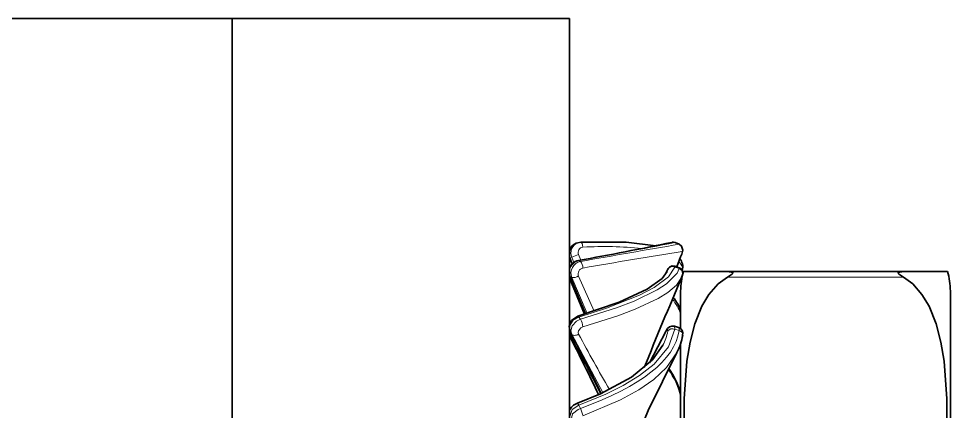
# Model space of a CAD drawing. Extents: x 291 to 828, y 188 to 662.
# Drawn here: x 425.6 to 433.89, y 361.35 to 364.84 of the extents above; entities that cross this region are included whole.
import ezdxf

# ---------------------------------------------------------------- set-up
doc = ezdxf.new("R2010")
doc.units = 0

msp = doc.modelspace()

# ---------------------------------------------------------------- linework, layer by layer
at = {"color": 7, "lineweight": 35, "ltscale": 0.075}
for p, q in [((424.502, 364.8408), (427.502, 364.8408)), ((427.502, 364.8408), (430.502, 364.8408))]:
    msp.add_line(p, q, dxfattribs=at)
at = {"color": 7, "lineweight": 35, "ltscale": 0.125}
for p, q in [((427.502, 364.8408), (427.502, 359.8408)), ((427.502, 364.8408), (427.502, 359.8408)), ((430.502, 364.8408), (430.502, 359.8408))]:
    msp.add_line(p, q, dxfattribs=at)
at = {"color": 7, "lineweight": 35, "ltscale": 0.00067527}
msp.add_line((430.5762, 362.8458), (430.6027, 362.851), dxfattribs=at)
at = {"color": 7, "lineweight": 35, "ltscale": 0.000395483}
msp.add_line((430.5625, 362.841), (430.5775, 362.8463), dxfattribs=at)
at = {"color": 7, "lineweight": 13, "ltscale": 0.001005}
msp.add_line((431.4791, 362.8325), (431.4416, 362.8471), dxfattribs=at)
at = {"color": 7, "lineweight": 35, "ltscale": 0.001005}
msp.add_line((431.4793, 362.8325), (431.4419, 362.8472), dxfattribs=at)
at = {"color": 7, "lineweight": 35, "ltscale": 0.00034841}
msp.add_line((430.5019, 362.7246), (430.5062, 362.7114), dxfattribs=at)
at = {"color": 7, "lineweight": 13, "ltscale": 8.42176e-05}
msp.add_line((430.5062, 362.7114), (430.5093, 362.7125), dxfattribs=at)
at = {"color": 7, "lineweight": 35, "ltscale": 0.00144}
msp.add_line((430.5272, 362.6577), (430.5062, 362.7114), dxfattribs=at)
at = {"color": 7, "lineweight": 13, "ltscale": 0.000363775}
msp.add_line((430.5093, 362.7125), (430.5233, 362.7166), dxfattribs=at)
at = {"color": 7, "lineweight": 13, "ltscale": 0.001404}
msp.add_line((430.5093, 362.7125), (430.53, 362.6603), dxfattribs=at)
at = {"color": 7, "lineweight": 13, "ltscale": 0.001634}
msp.add_line((430.5233, 362.7166), (430.5841, 362.7407), dxfattribs=at)
at = {"color": 7, "lineweight": 13, "ltscale": 0.001243}
msp.add_line((430.5419, 362.6705), (430.5233, 362.7166), dxfattribs=at)
at = {"color": 7, "lineweight": 13, "ltscale": 0.000118354}
msp.add_line((430.5822, 362.688), (430.5868, 362.6871), dxfattribs=at)
at = {"color": 7, "lineweight": 13, "ltscale": 0.001314}
msp.add_line((430.604, 362.692), (430.5841, 362.7407), dxfattribs=at)
at = {"color": 7, "lineweight": 13, "ltscale": 0.000404853}
msp.add_line((430.5868, 362.6871), (430.6008, 362.6789), dxfattribs=at)
at = {"color": 7, "lineweight": 13, "ltscale": 0.002361}
msp.add_line((431.4568, 362.6321), (431.4918, 362.7198), dxfattribs=at)
at = {"color": 7, "lineweight": 35, "ltscale": 0.002362}
msp.add_line((431.4568, 362.6321), (431.4919, 362.7198), dxfattribs=at)
at = {"color": 7, "lineweight": 13, "ltscale": 0.000408825}
msp.add_line((431.3771, 362.6058), (431.3716, 362.5905), dxfattribs=at)
at = {"color": 7, "lineweight": 13, "ltscale": 0.000200937}
msp.add_line((431.4416, 362.6296), (431.4412, 362.6376), dxfattribs=at)
at = {"color": 7, "lineweight": 35, "ltscale": 0.000996192}
msp.add_line((431.4786, 362.6238), (431.4412, 362.6376), dxfattribs=at)
at = {"color": 7, "lineweight": 13, "ltscale": 0.000996312}
msp.add_line((431.4791, 362.6159), (431.4416, 362.6296), dxfattribs=at)
at = {"color": 7, "lineweight": 13, "ltscale": 0.000197217}
msp.add_line((431.4786, 362.6238), (431.4791, 362.6159), dxfattribs=at)
at = {"color": 7, "lineweight": 35, "ltscale": 0.000363342}
msp.add_line((430.502, 362.5626), (430.5066, 362.5488), dxfattribs=at)
at = {"color": 7, "lineweight": 35, "ltscale": 0.000358758}
msp.add_line((430.502, 362.5371), (430.5065, 362.5235), dxfattribs=at)
at = {"color": 7, "lineweight": 35, "ltscale": 0.008484}
msp.add_line((430.636, 362.2098), (430.5065, 362.5235), dxfattribs=at)
at = {"color": 7, "lineweight": 13, "ltscale": 0.000102032}
msp.add_line((430.5066, 362.5488), (430.5093, 362.5458), dxfattribs=at)
at = {"color": 7, "lineweight": 35, "ltscale": 0.009094}
msp.add_line((430.6461, 362.2129), (430.5066, 362.5488), dxfattribs=at)
at = {"color": 7, "lineweight": 13, "ltscale": 0.000412531}
msp.add_line((430.5093, 362.5458), (430.5233, 362.537), dxfattribs=at)
at = {"color": 7, "lineweight": 13, "ltscale": 0.009005}
msp.add_line((430.5093, 362.5458), (430.6487, 362.2137), dxfattribs=at)
at = {"color": 7, "lineweight": 13, "ltscale": 0.008694}
msp.add_line((430.5093, 362.5328), (430.6441, 362.2122), dxfattribs=at)
at = {"color": 7, "lineweight": 13, "ltscale": 0.008698}
msp.add_line((430.661, 362.2175), (430.5233, 362.537), dxfattribs=at)
at = {"color": 7, "lineweight": 13, "ltscale": 0.008554}
msp.add_line((430.7224, 362.2369), (430.5841, 362.5499), dxfattribs=at)
at = {"color": 7, "lineweight": 35, "ltscale": 0.000469339}
msp.add_line((431.3622, 362.5799), (431.3548, 362.5626), dxfattribs=at)
at = {"color": 7, "lineweight": 13, "ltscale": 0.000407128}
msp.add_line((431.3618, 362.5785), (431.3554, 362.5635), dxfattribs=at)
at = {"color": 7, "lineweight": 35, "ltscale": 0.000627399}
msp.add_line((431.5089, 362.5595), (431.5005, 362.5359), dxfattribs=at)
at = {"color": 7, "lineweight": 35, "ltscale": 0.009785}
for p, q in [((431.9092, 362.5908), (431.5178, 362.5908)), ((433.8659, 362.5908), (433.4745, 362.5908))]:
    msp.add_line(p, q, dxfattribs=at)
at = {"color": 7, "lineweight": 35, "ltscale": 0.039131}
msp.add_line((433.4745, 362.5908), (431.9092, 362.5908), dxfattribs=at)
at = {"color": 7, "lineweight": 13, "ltscale": 0.039131}
msp.add_line((433.4745, 362.5408), (431.9092, 362.5408), dxfattribs=at)
at = {"color": 7, "lineweight": 35, "ltscale": 0.008369}
msp.add_line((431.4919, 362.4163), (431.4919, 362.0815), dxfattribs=at)
at = {"color": 7, "lineweight": 35, "ltscale": 0.097886}
msp.add_line((433.8918, 362.4163), (433.8918, 358.5008), dxfattribs=at)
at = {"color": 7, "lineweight": 13, "ltscale": 0.000614158}
msp.add_line((430.5868, 362.1851), (430.6008, 362.1649), dxfattribs=at)
at = {"color": 7, "lineweight": 13, "ltscale": 0.000707141}
msp.add_line((431.4416, 362.0756), (431.4362, 362.1034), dxfattribs=at)
at = {"color": 7, "lineweight": 35, "ltscale": 0.000975131}
msp.add_line((431.4736, 362.0922), (431.4362, 362.1034), dxfattribs=at)
at = {"color": 7, "lineweight": 35, "ltscale": 0.000417518}
msp.add_line((430.5081, 362.0073), (430.502, 362.0228), dxfattribs=at)
at = {"color": 7, "lineweight": 13, "ltscale": 0.000625075}
msp.add_line((430.5093, 362.0528), (430.5233, 362.0321), dxfattribs=at)
at = {"color": 7, "lineweight": 13, "ltscale": 0.00035077}
msp.add_line((430.5093, 362.0284), (430.5157, 362.0409), dxfattribs=at)
at = {"color": 7, "lineweight": 13, "ltscale": 0.014786}
msp.add_line((430.5093, 362.0284), (430.7792, 361.5021), dxfattribs=at)
at = {"color": 7, "lineweight": 13, "ltscale": 0.014737}
msp.add_line((430.8007, 361.5119), (430.5233, 362.0321), dxfattribs=at)
at = {"color": 7, "lineweight": 35, "ltscale": 0.008067}
msp.add_line((431.3638, 362.0627), (431.2146, 361.7766), dxfattribs=at)
at = {"color": 7, "lineweight": 13, "ltscale": 0.00775}
msp.add_line((431.3618, 362.0551), (431.2185, 361.7802), dxfattribs=at)
at = {"color": 7, "lineweight": 13, "ltscale": 0.000195256}
msp.add_line((431.3618, 362.0551), (431.3638, 362.0627), dxfattribs=at)
at = {"color": 7, "lineweight": 13, "ltscale": 0.000974945}
msp.add_line((431.4791, 362.0647), (431.4416, 362.0756), dxfattribs=at)
at = {"color": 7, "lineweight": 35, "ltscale": 0.016497}
msp.add_line((431.4919, 361.9468), (431.4919, 361.287), dxfattribs=at)
at = {"color": 7, "lineweight": 13, "ltscale": 0.000822539}
msp.add_line((430.5868, 361.4004), (430.6008, 361.3706), dxfattribs=at)
at = {"color": 7, "lineweight": 35}
for points in [[(430.6027, 362.851), (431.0077, 362.8527), (431.27, 362.8196)], [(431.4793, 362.8325), (431.5004, 362.817), (431.5113, 362.7815), (431.5014, 362.7446), (431.4919, 362.7198)], [(431.3622, 362.5799), (431.3807, 362.6168), (431.392, 362.6294), (431.4178, 362.6403), (431.4412, 362.6376)], [(431.3716, 362.5905), (431.327, 362.5291), (431.1951, 362.433), (430.9447, 362.3158), (430.577, 362.192)], [(431.9092, 362.5408), (431.8261, 362.4799), (431.7443, 362.3869), (431.6814, 362.2822), (431.6178, 362.1241), (431.5758, 361.9609), (431.5484, 361.7932), (431.5223, 361.4576), (431.5244, 360.9257), (431.5579, 360.5706), (431.5933, 360.3937), (431.6784, 360.1555), (431.7442, 360.0449), (431.8177, 359.9596), (431.9092, 359.8908)], [(431.9092, 362.5408), (431.9525, 362.5696), (431.955, 362.5814), (431.9092, 362.5908)], [(433.4745, 362.5408), (433.4312, 362.5696), (433.4288, 362.5814), (433.4745, 362.5908)], [(433.4745, 362.5408), (433.5576, 362.4799), (433.6394, 362.3869), (433.7023, 362.2822), (433.7659, 362.1241), (433.808, 361.9609), (433.8353, 361.7932), (433.8614, 361.4576), (433.8593, 360.9257), (433.8258, 360.5706), (433.7904, 360.3937), (433.7053, 360.1555), (433.6396, 360.0449), (433.566, 359.9596), (433.4745, 359.8908)], [(430.577, 362.192), (430.5202, 362.1531), (430.4994, 362.1018), (430.5082, 362.0547)], [(431.3349, 361.9332), (431.241, 361.8032), (431.0538, 361.6501), (430.7779, 361.5016), (430.5738, 361.4183)], [(431.4595, 361.8694), (431.2038, 361.3516), (431.0895, 361.0778), (431.0492, 360.9397)]]:
    msp.add_lwpolyline(points, dxfattribs=at)
at = {"color": 7, "lineweight": 13}
for points in [[(431.4416, 362.6296), (431.3839, 362.5415), (431.2564, 362.4465), (431.1265, 362.3787), (430.832, 362.2625), (430.5868, 362.1851)], [(430.6008, 362.1649), (430.9203, 362.2668), (431.0776, 362.3268), (431.2841, 362.4259), (431.3675, 362.4801), (431.4615, 362.5768), (431.4791, 362.6159)], [(431.3771, 362.6058), (431.3777, 362.6083), (431.3777, 362.6093), (431.3764, 362.6082), (431.3737, 362.6037), (431.3618, 362.5785)], [(430.6232, 362.0989), (430.9337, 362.197), (431.087, 362.2543), (431.2919, 362.3496), (431.377, 362.4021), (431.4555, 362.4691), (431.5005, 362.5359)], [(430.5868, 362.1851), (430.5356, 362.1556), (430.5065, 362.1108), (430.5047, 362.0645), (430.5093, 362.0528)], [(430.5233, 362.0321), (430.5157, 362.061), (430.5274, 362.1071), (430.5644, 362.1476), (430.6008, 362.1649)], [(430.5841, 362.0323), (430.5802, 362.0468), (430.5826, 362.0621), (430.6048, 362.0901), (430.6232, 362.0989)], [(431.4416, 362.0756), (431.3836, 361.9207), (431.2553, 361.7661), (431.1263, 361.6642), (430.9807, 361.5753), (430.8279, 361.4989), (430.5868, 361.4004)], [(431.3771, 362.0591), (431.3776, 362.0685), (431.377, 362.0703), (431.3758, 362.0716), (431.3747, 362.0716), (431.373, 362.0708), (431.3689, 362.0667), (431.3618, 362.0551)], [(430.6232, 361.3047), (430.9574, 361.4469), (431.1191, 361.5367), (431.2522, 361.6299), (431.3652, 361.735), (431.4595, 361.8694)], [(430.5868, 361.4004), (430.5264, 361.3628), (430.5051, 361.3)], [(430.5188, 361.2701), (430.5306, 361.3221), (430.5816, 361.3624), (430.6008, 361.3706)]]:
    msp.add_lwpolyline(points, dxfattribs=at)
at = {"color": 7, "lineweight": 35}
for centre, radius, start, end in [((425.8407, 389.3966), 27.1257, 280.06658, 281.85406), ((431.4235, 362.7999), 0.0508, 68.68176, 98.4245), ((430.5947, 362.7513), 0.0953, 108.95541, 166.22701), ((430.602, 362.5872), 0.1028, 101.12096, 166.36415), ((431.3541, 362.6092), 0.1621, 17.77041, 35.74308), ((431.4598, 362.5758), 0.0516, 341.62308, 68.66492), ((431.4083, 362.636), 0.1029, 339.7702, 12.7665), ((466.4638, 347.5134), 38.0536, 156.74854, 158.05547), ((432.0924, 362.4162), 0.6005, 163.09473, 179.99559), ((433.2914, 362.4162), 0.6005, 0.00441, 16.90527), ((431.1075, 362.1048), 0.4083, 19.73484, 38.69328), ((431.4234, 362.0437), 0.0616, 77.85735, 162.27926), ((414.8264, 353.813), 17.7153, 25.73344, 27.72451), ((431.0079, 362.1038), 0.5088, 332.56845, 350.88284), ((431.4547, 362.0385), 0.0571, 344.55483, 70.56667), ((416.6111, 354.8165), 15.6469, 25.26309, 27.35826), ((430.8535, 361.3367), 0.6604, 14.84684, 36.16022), ((430.6088, 361.3089), 0.1145, 107.84117, 159.11554)]:
    msp.add_arc(centre, radius, start, end, dxfattribs=at)
at = {"color": 7, "lineweight": 13}
for centre, radius, start, end in [((431.4232, 362.8012), 0.0495, 68.23855, 102.15356), ((430.5987, 362.7517), 0.0969, 112.01514, 203.70314), ((430.6124, 362.7565), 0.097, 112.03621, 204.0707), ((430.6268, 362.7608), 0.0468, 94.43183, 205.2675), ((417.1135, 437.0478), 75.5713, 280.269959, 280.929291), ((444.3344, 286.7773), 77.134, 99.593864, 100.256139), ((430.815, 359.5568), 3.2555, 84.14598, 93.37761), ((437.6749, 322.8855), 40.356, 98.79132, 100.06339), ((431.4604, 362.7859), 0.0502, 338.51365, 68.11443), ((431.346, 362.798), 0.1646, 331.81953, 349.30276), ((430.6083, 362.5833), 0.1061, 101.67415, 200.79896), ((430.6219, 362.5751), 0.1061, 101.50012, 201.17002), ((430.6329, 362.5689), 0.0527, 100.61001, 201.32334), ((430.5315, 362.6214), 0.091, 359.58844, 39.70249), ((431.4212, 362.5844), 0.0493, 65.65756, 154.09389), ((431.3821, 362.587), 0.1315, 18.03165, 44.63754), ((431.4631, 362.5711), 0.0473, 339.14965, 70.40726), ((431.4461, 362.6214), 0.0615, 341.16949, 5.86503), ((431.4652, 362.6451), 0.0453, 337.37991, 17.34731), ((430.5972, 362.5698), 0.0953, 184.95311, 202.80784), ((430.5162, 362.5254), 0.00995, 132.69294, 191.08673), ((430.5338, 362.6247), 0.0894, 263.15167, 303.87426), ((431.1195, 362.0868), 0.3934, 18.78091, 40.49155), ((430.5756, 362.1805), 0.0119, 22.43909, 82.80721), ((430.4596, 362.0811), 0.1645, 6.21673, 30.70095), ((430.5618, 362.0573), 0.0598, 175.87678, 208.8258), ((430.5298, 362.0164), 0.0236, 149.38237, 202.86215), ((397.89, 345.0781), 36.7716, 26.53585, 27.49196), ((444.9064, 369.6996), 16.2454, 208.16166, 210.15128), ((430.9548, 362.1312), 0.4285, 332.48499, 350.31219), ((431.4187, 362.0264), 0.0537, 65.07192, 141.8783), ((431.4512, 362.0753), 0.0288, 339.14591, 36.973), ((431.4695, 362.0239), 0.0413, 359.00552, 76.75253), ((430.8553, 361.3271), 0.655, 13.6487, 36.50554), ((430.5548, 361.3927), 0.0322, 13.44657, 53.61993), ((430.3484, 361.247), 0.281, 11.85774, 26.08482)]:
    msp.add_arc(centre, radius, start, end, dxfattribs=at)
for centre, major_axis, ratio, start_param, end_param in [((430.605, 362.801), (0.0023, -0.05), 0.370729, 1.677928, 3.246022), ((430.5665, 362.0571), (0.0443, 0.0233), 0.604041, 3.208203, 4.792608), ((107.897, 403.9601), (323.5838, -41.8831), 0.036032, 6.213936, 6.282131)]:
    msp.add_ellipse(centre, major_axis=major_axis, ratio=ratio, start_param=start_param, end_param=end_param, dxfattribs=at)

doc.saveas('drawing.dxf')
